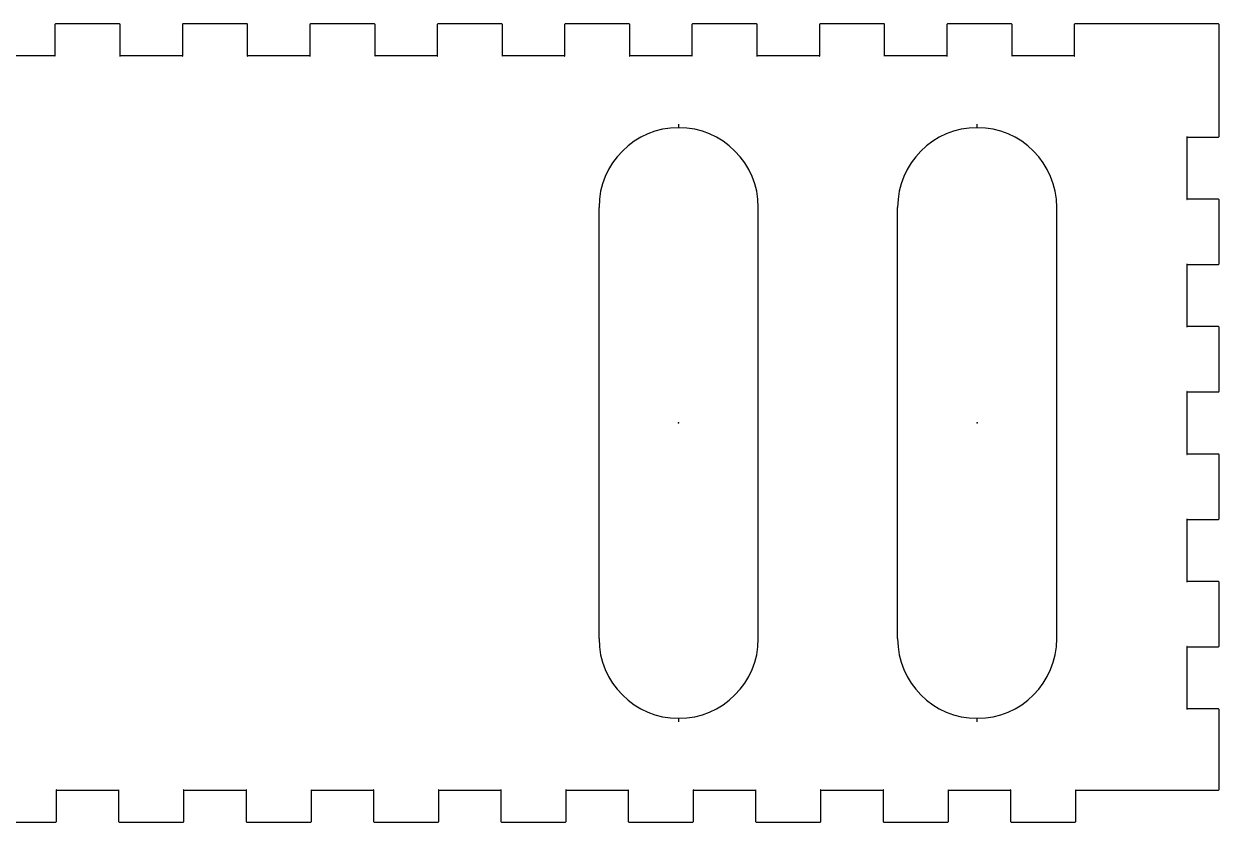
# Model space of a CAD drawing. Header units: millimetres. Extents: x 10 to 620, y 8 to 435.
# Drawn here: x 160.1 to 310.2, y 124.4 to 224.6 of the extents above; entities that cross this region are included whole.
import ezdxf

# ---------------------------------------------------------------- set-up
doc = ezdxf.new("R2010")
doc.units = ezdxf.units.MM
doc.header["$PDSIZE"] = -1
doc.linetypes.add('CENTERX2', pattern=[20.32, 12.7, -2.54, 2.54, -2.54])

msp = doc.modelspace()

# ---------------------------------------------------------------- linework, layer by layer
at = {"color": 7, "linetype": 'Continuous'}
for p, q in [((164.03, 224.57), (164, 224.52)), ((164.03, 224.57), (164, 224.52)), ((164, 224.52), (164, 224.5)), ((164, 224.52), (164, 224.5)), ((164, 224.5), (164, 220.6)), ((164, 224.5), (164, 220.6)), ((164.08, 224.6), (164.03, 224.57)), ((164.08, 224.6), (164.03, 224.57)), ((164.1, 224.6), (164.08, 224.6)), ((164.1, 224.6), (164.08, 224.6)), ((172.1, 224.6), (164.1, 224.6)), ((172.1, 224.6), (164.1, 224.6)), ((172.12, 224.6), (172.1, 224.6)), ((172.12, 224.6), (172.1, 224.6)), ((172.17, 224.57), (172.12, 224.6)), ((172.17, 224.57), (172.12, 224.6)), ((172.2, 224.52), (172.17, 224.57)), ((172.2, 224.52), (172.17, 224.57)), ((172.2, 224.5), (172.2, 224.52)), ((172.2, 224.5), (172.2, 224.52)), ((172.2, 220.6), (172.2, 224.5)), ((172.2, 220.6), (172.2, 224.5)), ((180.03, 224.57), (180, 224.52)), ((180.03, 224.57), (180, 224.52)), ((180, 224.52), (180, 224.5)), ((180, 224.52), (180, 224.5)), ((180, 224.5), (180, 220.6)), ((180, 224.5), (180, 220.6)), ((180.08, 224.6), (180.03, 224.57)), ((180.08, 224.6), (180.03, 224.57)), ((180.1, 224.6), (180.08, 224.6)), ((180.1, 224.6), (180.08, 224.6)), ((188.1, 224.6), (180.1, 224.6)), ((188.1, 224.6), (180.1, 224.6)), ((188.12, 224.6), (188.1, 224.6)), ((188.12, 224.6), (188.1, 224.6)), ((188.17, 224.57), (188.12, 224.6)), ((188.17, 224.57), (188.12, 224.6)), ((188.2, 224.52), (188.17, 224.57)), ((188.2, 224.52), (188.17, 224.57)), ((188.2, 224.5), (188.2, 224.52)), ((188.2, 224.5), (188.2, 224.52)), ((188.2, 220.6), (188.2, 224.5)), ((188.2, 220.6), (188.2, 224.5)), ((196.03, 224.57), (196, 224.52)), ((196.03, 224.57), (196, 224.52)), ((196, 224.52), (196, 224.5)), ((196, 224.52), (196, 224.5)), ((196, 224.5), (196, 220.6)), ((196, 224.5), (196, 220.6)), ((196.08, 224.6), (196.03, 224.57)), ((196.08, 224.6), (196.03, 224.57)), ((196.1, 224.6), (196.08, 224.6)), ((196.1, 224.6), (196.08, 224.6)), ((204.1, 224.6), (196.1, 224.6)), ((204.1, 224.6), (196.1, 224.6)), ((204.12, 224.6), (204.1, 224.6)), ((204.12, 224.6), (204.1, 224.6)), ((204.17, 224.57), (204.12, 224.6)), ((204.17, 224.57), (204.12, 224.6)), ((204.2, 224.52), (204.17, 224.57)), ((204.2, 224.52), (204.17, 224.57)), ((204.2, 224.5), (204.2, 224.52)), ((204.2, 224.5), (204.2, 224.52)), ((204.2, 220.6), (204.2, 224.5)), ((204.2, 220.6), (204.2, 224.5)), ((212.03, 224.57), (212, 224.52)), ((212.03, 224.57), (212, 224.52)), ((212, 224.52), (212, 224.5)), ((212, 224.52), (212, 224.5)), ((212, 224.5), (212, 220.6)), ((212, 224.5), (212, 220.6)), ((212.08, 224.6), (212.03, 224.57)), ((212.08, 224.6), (212.03, 224.57)), ((212.1, 224.6), (212.08, 224.6)), ((212.1, 224.6), (212.08, 224.6)), ((220.1, 224.6), (212.1, 224.6)), ((220.1, 224.6), (212.1, 224.6)), ((220.12, 224.6), (220.1, 224.6)), ((220.12, 224.6), (220.1, 224.6)), ((220.17, 224.57), (220.12, 224.6)), ((220.17, 224.57), (220.12, 224.6)), ((220.2, 224.52), (220.17, 224.57)), ((220.2, 224.52), (220.17, 224.57)), ((220.2, 224.5), (220.2, 224.52)), ((220.2, 224.5), (220.2, 224.52)), ((220.2, 220.6), (220.2, 224.5)), ((220.2, 220.6), (220.2, 224.5)), ((228.03, 224.57), (228, 224.52)), ((228.03, 224.57), (228, 224.52)), ((228, 224.52), (228, 224.5)), ((228, 224.52), (228, 224.5)), ((228, 224.5), (228, 220.6)), ((228, 224.5), (228, 220.6)), ((228.08, 224.6), (228.03, 224.57)), ((228.08, 224.6), (228.03, 224.57)), ((228.1, 224.6), (228.08, 224.6)), ((228.1, 224.6), (228.08, 224.6)), ((236.1, 224.6), (228.1, 224.6)), ((236.1, 224.6), (228.1, 224.6)), ((236.12, 224.6), (236.1, 224.6)), ((236.12, 224.6), (236.1, 224.6)), ((236.17, 224.57), (236.12, 224.6)), ((236.17, 224.57), (236.12, 224.6)), ((236.2, 224.52), (236.17, 224.57)), ((236.2, 224.52), (236.17, 224.57)), ((236.2, 224.5), (236.2, 224.52)), ((236.2, 224.5), (236.2, 224.52)), ((236.2, 220.6), (236.2, 224.5)), ((236.2, 220.6), (236.2, 224.5)), ((244.03, 224.57), (244, 224.52)), ((244.03, 224.57), (244, 224.52)), ((244, 224.52), (244, 224.5)), ((244, 224.52), (244, 224.5)), ((244, 224.5), (244, 220.6)), ((244, 224.5), (244, 220.6)), ((244.08, 224.6), (244.03, 224.57)), ((244.08, 224.6), (244.03, 224.57)), ((244.1, 224.6), (244.08, 224.6)), ((244.1, 224.6), (244.08, 224.6)), ((252.1, 224.6), (244.1, 224.6)), ((252.1, 224.6), (244.1, 224.6)), ((252.12, 224.6), (252.1, 224.6)), ((252.12, 224.6), (252.1, 224.6)), ((252.17, 224.57), (252.12, 224.6)), ((252.17, 224.57), (252.12, 224.6)), ((252.2, 224.52), (252.17, 224.57)), ((252.2, 224.52), (252.17, 224.57)), ((252.2, 224.5), (252.2, 224.52)), ((252.2, 224.5), (252.2, 224.52)), ((252.2, 220.6), (252.2, 224.5)), ((252.2, 220.6), (252.2, 224.5)), ((260.03, 224.57), (260, 224.52)), ((260.03, 224.57), (260, 224.52)), ((260, 224.52), (260, 224.5)), ((260, 224.52), (260, 224.5)), ((260, 224.5), (260, 220.6)), ((260, 224.5), (260, 220.6)), ((260.08, 224.6), (260.03, 224.57)), ((260.08, 224.6), (260.03, 224.57)), ((260.1, 224.6), (260.08, 224.6)), ((260.1, 224.6), (260.08, 224.6)), ((268.1, 224.6), (260.1, 224.6)), ((268.1, 224.6), (260.1, 224.6)), ((268.12, 224.6), (268.1, 224.6)), ((268.12, 224.6), (268.1, 224.6)), ((268.17, 224.57), (268.12, 224.6)), ((268.17, 224.57), (268.12, 224.6)), ((268.2, 224.52), (268.17, 224.57)), ((268.2, 224.52), (268.17, 224.57)), ((268.2, 224.5), (268.2, 224.52)), ((268.2, 224.5), (268.2, 224.52)), ((268.2, 220.6), (268.2, 224.5)), ((268.2, 220.6), (268.2, 224.5)), ((276.03, 224.57), (276, 224.52)), ((276.03, 224.57), (276, 224.52)), ((276, 224.52), (276, 224.5)), ((276, 224.52), (276, 224.5)), ((276, 224.5), (276, 220.6)), ((276, 224.5), (276, 220.6)), ((276.08, 224.6), (276.03, 224.57)), ((276.08, 224.6), (276.03, 224.57)), ((276.1, 224.6), (276.08, 224.6)), ((276.1, 224.6), (276.08, 224.6)), ((284.1, 224.6), (276.1, 224.6)), ((284.1, 224.6), (276.1, 224.6)), ((284.12, 224.6), (284.1, 224.6)), ((284.12, 224.6), (284.1, 224.6)), ((284.17, 224.57), (284.12, 224.6)), ((284.17, 224.57), (284.12, 224.6)), ((284.2, 224.52), (284.17, 224.57)), ((284.2, 224.52), (284.17, 224.57)), ((284.2, 224.5), (284.2, 224.52)), ((284.2, 224.5), (284.2, 224.52)), ((284.2, 220.6), (284.2, 224.5)), ((284.2, 220.6), (284.2, 224.5)), ((292.03, 224.57), (292, 224.52)), ((292.03, 224.57), (292, 224.52)), ((292, 224.52), (292, 224.5)), ((292, 224.52), (292, 224.5)), ((292, 224.5), (292, 220.6)), ((292, 224.5), (292, 220.6)), ((292.08, 224.6), (292.03, 224.57)), ((292.08, 224.6), (292.03, 224.57)), ((292.1, 224.6), (292.08, 224.6)), ((292.1, 224.6), (292.08, 224.6)), ((306.1, 224.6), (292.1, 224.6)), ((306.1, 224.6), (292.1, 224.6)), ((310.1, 224.6), (306.1, 224.6)), ((310.1, 224.6), (306.1, 224.6)), ((310.12, 224.6), (310.1, 224.6)), ((310.12, 224.6), (310.1, 224.6)), ((310.17, 224.57), (310.12, 224.6)), ((310.17, 224.57), (310.12, 224.6)), ((310.2, 224.52), (310.17, 224.57)), ((310.2, 224.52), (310.17, 224.57)), ((310.2, 224.5), (310.2, 224.52)), ((310.2, 224.5), (310.2, 224.52)), ((310.2, 220.5), (310.2, 224.5)), ((310.2, 220.5), (310.2, 224.5)), ((164, 220.6), (156.2, 220.6)), ((164, 220.6), (156.2, 220.6)), ((164, 220.6), (164, 220.59)), ((164.01, 220.6), (164, 220.6)), ((164, 220.6), (164, 220.59)), ((164.01, 220.6), (164, 220.6)), ((164, 220.59), (164.01, 220.56)), ((164, 220.59), (164.01, 220.56)), ((164.04, 220.59), (164.01, 220.6)), ((164.04, 220.59), (164.01, 220.6)), ((164.01, 220.56), (164.04, 220.56)), ((164.01, 220.56), (164.04, 220.56)), ((164.04, 220.56), (164.04, 220.59)), ((164.04, 220.56), (164.04, 220.59)), ((172.19, 220.6), (172.16, 220.59)), ((172.19, 220.6), (172.16, 220.59)), ((172.16, 220.59), (172.16, 220.56)), ((172.16, 220.59), (172.16, 220.56)), ((172.16, 220.56), (172.18, 220.56)), ((172.16, 220.56), (172.18, 220.56)), ((172.18, 220.56), (172.2, 220.59)), ((172.18, 220.56), (172.2, 220.59)), ((172.2, 220.6), (172.19, 220.6)), ((172.2, 220.6), (172.19, 220.6)), ((180, 220.6), (172.2, 220.6)), ((172.2, 220.59), (172.2, 220.6)), ((180, 220.6), (172.2, 220.6)), ((172.2, 220.59), (172.2, 220.6)), ((180, 220.6), (180, 220.59)), ((180.01, 220.6), (180, 220.6)), ((180, 220.6), (180, 220.59)), ((180.01, 220.6), (180, 220.6)), ((180, 220.59), (180.01, 220.56)), ((180, 220.59), (180.01, 220.56)), ((180.04, 220.59), (180.01, 220.6)), ((180.04, 220.59), (180.01, 220.6)), ((180.01, 220.56), (180.04, 220.56)), ((180.01, 220.56), (180.04, 220.56)), ((180.04, 220.56), (180.04, 220.59)), ((180.04, 220.56), (180.04, 220.59)), ((188.19, 220.6), (188.16, 220.59)), ((188.19, 220.6), (188.16, 220.59)), ((188.16, 220.59), (188.16, 220.56)), ((188.16, 220.59), (188.16, 220.56)), ((188.16, 220.56), (188.19, 220.56)), ((188.16, 220.56), (188.19, 220.56)), ((188.2, 220.6), (188.19, 220.6)), ((188.2, 220.6), (188.19, 220.6)), ((188.19, 220.56), (188.2, 220.59)), ((188.19, 220.56), (188.2, 220.59)), ((196, 220.6), (188.2, 220.6)), ((188.2, 220.59), (188.2, 220.6)), ((196, 220.6), (188.2, 220.6)), ((188.2, 220.59), (188.2, 220.6)), ((196, 220.6), (196, 220.59)), ((196.01, 220.6), (196, 220.6)), ((196, 220.6), (196, 220.59)), ((196.01, 220.6), (196, 220.6)), ((196, 220.59), (196.01, 220.56)), ((196, 220.59), (196.01, 220.56)), ((196.04, 220.59), (196.01, 220.6)), ((196.04, 220.59), (196.01, 220.6)), ((196.01, 220.56), (196.04, 220.56)), ((196.01, 220.56), (196.04, 220.56)), ((196.04, 220.56), (196.04, 220.59)), ((196.04, 220.56), (196.04, 220.59)), ((204.19, 220.6), (204.16, 220.59)), ((204.19, 220.6), (204.16, 220.59)), ((204.16, 220.59), (204.16, 220.56)), ((204.16, 220.59), (204.16, 220.56)), ((204.16, 220.56), (204.19, 220.56)), ((204.16, 220.56), (204.19, 220.56)), ((204.2, 220.6), (204.19, 220.6)), ((204.2, 220.6), (204.19, 220.6)), ((204.19, 220.56), (204.2, 220.59)), ((204.19, 220.56), (204.2, 220.59)), ((212, 220.6), (204.2, 220.6)), ((204.2, 220.59), (204.2, 220.6)), ((212, 220.6), (204.2, 220.6)), ((204.2, 220.59), (204.2, 220.6)), ((212, 220.6), (212, 220.59)), ((212.01, 220.6), (212, 220.6)), ((212, 220.6), (212, 220.59)), ((212.01, 220.6), (212, 220.6)), ((212, 220.59), (212.01, 220.56)), ((212, 220.59), (212.01, 220.56)), ((212.04, 220.59), (212.01, 220.6)), ((212.04, 220.59), (212.01, 220.6)), ((212.01, 220.56), (212.04, 220.56)), ((212.01, 220.56), (212.04, 220.56)), ((212.04, 220.56), (212.04, 220.59)), ((212.04, 220.56), (212.04, 220.59)), ((220.19, 220.6), (220.16, 220.59)), ((220.19, 220.6), (220.16, 220.59)), ((220.16, 220.59), (220.16, 220.56)), ((220.16, 220.59), (220.16, 220.56)), ((220.16, 220.56), (220.18, 220.56)), ((220.16, 220.56), (220.18, 220.56)), ((220.18, 220.56), (220.2, 220.59)), ((220.18, 220.56), (220.2, 220.59)), ((220.2, 220.6), (220.19, 220.6)), ((220.2, 220.6), (220.19, 220.6)), ((228, 220.6), (220.2, 220.6)), ((220.2, 220.59), (220.2, 220.6)), ((228, 220.6), (220.2, 220.6)), ((220.2, 220.59), (220.2, 220.6)), ((228, 220.6), (228, 220.59)), ((228.01, 220.6), (228, 220.6)), ((228, 220.6), (228, 220.59)), ((228.01, 220.6), (228, 220.6)), ((228, 220.59), (228.01, 220.56)), ((228, 220.59), (228.01, 220.56)), ((228.04, 220.59), (228.01, 220.6)), ((228.04, 220.59), (228.01, 220.6)), ((228.01, 220.56), (228.04, 220.56)), ((228.01, 220.56), (228.04, 220.56)), ((228.04, 220.56), (228.04, 220.59)), ((228.04, 220.56), (228.04, 220.59)), ((236.19, 220.6), (236.16, 220.59)), ((236.19, 220.6), (236.16, 220.59)), ((236.16, 220.59), (236.16, 220.56)), ((236.16, 220.59), (236.16, 220.56)), ((236.16, 220.56), (236.19, 220.56)), ((236.16, 220.56), (236.19, 220.56)), ((236.2, 220.6), (236.19, 220.6)), ((236.2, 220.6), (236.19, 220.6)), ((236.19, 220.56), (236.2, 220.59)), ((236.19, 220.56), (236.2, 220.59)), ((244, 220.6), (236.2, 220.6)), ((236.2, 220.59), (236.2, 220.6)), ((244, 220.6), (236.2, 220.6)), ((236.2, 220.59), (236.2, 220.6)), ((244, 220.6), (244, 220.59)), ((244.01, 220.6), (244, 220.6)), ((244, 220.6), (244, 220.59)), ((244.01, 220.6), (244, 220.6)), ((244, 220.59), (244.01, 220.56)), ((244, 220.59), (244.01, 220.56)), ((244.04, 220.59), (244.01, 220.6)), ((244.04, 220.59), (244.01, 220.6)), ((244.01, 220.56), (244.04, 220.56)), ((244.01, 220.56), (244.04, 220.56)), ((244.04, 220.56), (244.04, 220.59)), ((244.04, 220.56), (244.04, 220.59)), ((252.19, 220.6), (252.16, 220.59)), ((252.19, 220.6), (252.16, 220.59)), ((252.16, 220.59), (252.16, 220.56)), ((252.16, 220.59), (252.16, 220.56)), ((252.16, 220.56), (252.19, 220.56)), ((252.16, 220.56), (252.19, 220.56)), ((252.2, 220.6), (252.19, 220.6)), ((252.2, 220.6), (252.19, 220.6)), ((252.19, 220.56), (252.2, 220.59)), ((252.19, 220.56), (252.2, 220.59)), ((260, 220.6), (252.2, 220.6)), ((252.2, 220.59), (252.2, 220.6)), ((260, 220.6), (252.2, 220.6)), ((252.2, 220.59), (252.2, 220.6)), ((260, 220.6), (260, 220.59)), ((260.01, 220.6), (260, 220.6)), ((260, 220.6), (260, 220.59)), ((260.01, 220.6), (260, 220.6)), ((260, 220.59), (260.01, 220.56)), ((260, 220.59), (260.01, 220.56)), ((260.04, 220.59), (260.01, 220.6)), ((260.04, 220.59), (260.01, 220.6)), ((260.01, 220.56), (260.04, 220.56)), ((260.01, 220.56), (260.04, 220.56)), ((260.04, 220.56), (260.04, 220.59)), ((260.04, 220.56), (260.04, 220.59)), ((268.19, 220.6), (268.16, 220.59)), ((268.19, 220.6), (268.16, 220.59)), ((268.16, 220.59), (268.16, 220.56)), ((268.16, 220.59), (268.16, 220.56)), ((268.16, 220.56), (268.19, 220.56)), ((268.16, 220.56), (268.19, 220.56)), ((268.2, 220.6), (268.19, 220.6)), ((268.2, 220.6), (268.19, 220.6)), ((268.19, 220.56), (268.2, 220.59)), ((268.19, 220.56), (268.2, 220.59)), ((276, 220.6), (268.2, 220.6)), ((268.2, 220.59), (268.2, 220.6)), ((276, 220.6), (268.2, 220.6)), ((268.2, 220.59), (268.2, 220.6)), ((276, 220.6), (276, 220.59)), ((276.01, 220.6), (276, 220.6)), ((276, 220.6), (276, 220.59)), ((276.01, 220.6), (276, 220.6)), ((276, 220.59), (276.01, 220.56)), ((276, 220.59), (276.01, 220.56)), ((276.04, 220.59), (276.01, 220.6)), ((276.04, 220.59), (276.01, 220.6)), ((276.01, 220.56), (276.04, 220.56)), ((276.01, 220.56), (276.04, 220.56)), ((276.04, 220.56), (276.04, 220.59)), ((276.04, 220.56), (276.04, 220.59)), ((284.19, 220.6), (284.16, 220.59)), ((284.19, 220.6), (284.16, 220.59)), ((284.16, 220.59), (284.16, 220.56)), ((284.16, 220.59), (284.16, 220.56)), ((284.16, 220.56), (284.19, 220.56)), ((284.16, 220.56), (284.19, 220.56)), ((284.2, 220.6), (284.19, 220.6)), ((284.2, 220.6), (284.19, 220.6)), ((284.19, 220.56), (284.2, 220.59)), ((284.19, 220.56), (284.2, 220.59)), ((292, 220.6), (284.2, 220.6)), ((284.2, 220.59), (284.2, 220.6)), ((292, 220.6), (284.2, 220.6)), ((284.2, 220.59), (284.2, 220.6)), ((292, 220.6), (292, 220.59)), ((292.01, 220.6), (292, 220.6)), ((292, 220.6), (292, 220.59)), ((292.01, 220.6), (292, 220.6)), ((292, 220.59), (292.01, 220.56)), ((292, 220.59), (292.01, 220.56)), ((292.04, 220.59), (292.01, 220.6)), ((292.04, 220.59), (292.01, 220.6)), ((292.01, 220.56), (292.04, 220.56)), ((292.01, 220.56), (292.04, 220.56)), ((292.04, 220.56), (292.04, 220.59)), ((292.04, 220.56), (292.04, 220.59)), ((310.2, 210.5), (310.2, 220.5)), ((310.2, 210.5), (310.2, 220.5)), ((279.83, 211.57), (279.83, 212)), ((306.19, 210.44), (306.16, 210.44)), ((306.16, 210.44), (306.16, 210.41)), ((306.19, 210.44), (306.16, 210.44)), ((306.16, 210.44), (306.16, 210.41)), ((306.16, 210.41), (306.19, 210.4)), ((306.16, 210.41), (306.19, 210.4)), ((306.2, 210.41), (306.19, 210.44)), ((306.2, 210.41), (306.19, 210.44)), ((306.19, 210.4), (306.2, 210.4)), ((306.19, 210.4), (306.2, 210.4)), ((306.2, 210.4), (306.2, 210.41)), ((306.2, 210.4), (306.2, 210.41)), ((306.2, 202.6), (306.2, 210.4)), ((306.2, 210.4), (310.1, 210.4)), ((306.2, 202.6), (306.2, 210.4)), ((306.2, 210.4), (310.1, 210.4)), ((310.1, 210.4), (310.12, 210.4)), ((310.1, 210.4), (310.12, 210.4)), ((310.12, 210.4), (310.17, 210.43)), ((310.12, 210.4), (310.17, 210.43)), ((310.17, 210.43), (310.2, 210.48)), ((310.17, 210.43), (310.2, 210.48)), ((310.2, 210.48), (310.2, 210.5)), ((310.2, 210.48), (310.2, 210.5)), ((232.33, 147.43), (232.33, 201.57)), ((252.33, 147.43), (252.33, 201.57)), ((269.83, 147.43), (269.83, 201.57)), ((289.83, 147.43), (289.83, 201.57)), ((306.19, 202.6), (306.16, 202.59)), ((306.19, 202.6), (306.16, 202.59)), ((306.16, 202.59), (306.16, 202.56)), ((306.16, 202.59), (306.16, 202.56)), ((306.16, 202.56), (306.19, 202.56)), ((306.16, 202.56), (306.19, 202.56)), ((306.2, 202.6), (306.19, 202.6)), ((306.2, 202.6), (306.19, 202.6)), ((306.19, 202.56), (306.2, 202.59)), ((306.19, 202.56), (306.2, 202.59)), ((310.1, 202.6), (306.2, 202.6)), ((306.2, 202.59), (306.2, 202.6)), ((310.1, 202.6), (306.2, 202.6)), ((306.2, 202.59), (306.2, 202.6)), ((310.12, 202.6), (310.1, 202.6)), ((310.12, 202.6), (310.1, 202.6)), ((310.17, 202.57), (310.12, 202.6)), ((310.17, 202.57), (310.12, 202.6)), ((310.2, 202.52), (310.17, 202.57)), ((310.2, 202.52), (310.17, 202.57)), ((310.2, 202.5), (310.2, 202.52)), ((310.2, 202.5), (310.2, 202.52)), ((310.2, 194.5), (310.2, 202.5)), ((310.2, 194.5), (310.2, 202.5)), ((306.19, 194.44), (306.16, 194.44)), ((306.16, 194.44), (306.16, 194.41)), ((306.19, 194.44), (306.16, 194.44)), ((306.16, 194.44), (306.16, 194.41)), ((306.16, 194.41), (306.19, 194.4)), ((306.16, 194.41), (306.19, 194.4)), ((306.2, 194.41), (306.19, 194.44)), ((306.2, 194.41), (306.19, 194.44)), ((306.19, 194.4), (306.2, 194.4)), ((306.19, 194.4), (306.2, 194.4)), ((306.2, 194.4), (306.2, 194.41)), ((306.2, 194.4), (306.2, 194.41)), ((306.2, 186.6), (306.2, 194.4)), ((306.2, 194.4), (310.1, 194.4)), ((306.2, 186.6), (306.2, 194.4)), ((306.2, 194.4), (310.1, 194.4)), ((310.1, 194.4), (310.12, 194.4)), ((310.1, 194.4), (310.12, 194.4)), ((310.12, 194.4), (310.17, 194.43)), ((310.12, 194.4), (310.17, 194.43)), ((310.17, 194.43), (310.2, 194.48)), ((310.17, 194.43), (310.2, 194.48)), ((310.2, 194.48), (310.2, 194.5)), ((310.2, 194.48), (310.2, 194.5)), ((306.19, 186.6), (306.16, 186.59)), ((306.19, 186.6), (306.16, 186.59)), ((306.16, 186.59), (306.16, 186.56)), ((306.16, 186.59), (306.16, 186.56)), ((306.16, 186.56), (306.19, 186.56)), ((306.16, 186.56), (306.19, 186.56)), ((306.2, 186.6), (306.19, 186.6)), ((306.2, 186.6), (306.19, 186.6)), ((306.19, 186.56), (306.2, 186.59)), ((306.19, 186.56), (306.2, 186.59)), ((310.1, 186.6), (306.2, 186.6)), ((306.2, 186.59), (306.2, 186.6)), ((310.1, 186.6), (306.2, 186.6)), ((306.2, 186.59), (306.2, 186.6)), ((310.12, 186.6), (310.1, 186.6)), ((310.12, 186.6), (310.1, 186.6)), ((310.17, 186.57), (310.12, 186.6)), ((310.17, 186.57), (310.12, 186.6)), ((310.2, 186.52), (310.17, 186.57)), ((310.2, 186.52), (310.17, 186.57)), ((310.2, 186.5), (310.2, 186.52)), ((310.2, 186.5), (310.2, 186.52)), ((310.2, 178.5), (310.2, 186.5)), ((310.2, 178.5), (310.2, 186.5)), ((306.19, 178.44), (306.16, 178.44)), ((306.16, 178.44), (306.16, 178.41)), ((306.19, 178.44), (306.16, 178.44)), ((306.16, 178.44), (306.16, 178.41)), ((306.16, 178.41), (306.19, 178.4)), ((306.16, 178.41), (306.19, 178.4)), ((306.2, 178.41), (306.19, 178.44)), ((306.2, 178.41), (306.19, 178.44)), ((306.19, 178.4), (306.2, 178.4)), ((306.19, 178.4), (306.2, 178.4)), ((306.2, 178.4), (306.2, 178.41)), ((306.2, 178.4), (306.2, 178.41)), ((306.2, 170.6), (306.2, 178.4)), ((306.2, 178.4), (310.1, 178.4)), ((306.2, 170.6), (306.2, 178.4)), ((306.2, 178.4), (310.1, 178.4)), ((310.1, 178.4), (310.12, 178.4)), ((310.1, 178.4), (310.12, 178.4)), ((310.12, 178.4), (310.17, 178.43)), ((310.12, 178.4), (310.17, 178.43)), ((310.17, 178.43), (310.2, 178.48)), ((310.17, 178.43), (310.2, 178.48)), ((310.2, 178.48), (310.2, 178.5)), ((310.2, 178.48), (310.2, 178.5)), ((306.19, 170.6), (306.16, 170.59)), ((306.19, 170.6), (306.16, 170.59)), ((306.16, 170.59), (306.16, 170.56)), ((306.16, 170.59), (306.16, 170.56)), ((306.16, 170.56), (306.19, 170.56)), ((306.16, 170.56), (306.19, 170.56)), ((306.2, 170.6), (306.19, 170.6)), ((306.2, 170.6), (306.19, 170.6)), ((306.19, 170.56), (306.2, 170.59)), ((306.19, 170.56), (306.2, 170.59)), ((310.1, 170.6), (306.2, 170.6)), ((306.2, 170.59), (306.2, 170.6)), ((310.1, 170.6), (306.2, 170.6)), ((306.2, 170.59), (306.2, 170.6)), ((310.12, 170.6), (310.1, 170.6)), ((310.12, 170.6), (310.1, 170.6)), ((310.17, 170.57), (310.12, 170.6)), ((310.17, 170.57), (310.12, 170.6)), ((310.2, 170.52), (310.17, 170.57)), ((310.2, 170.52), (310.17, 170.57)), ((310.2, 170.5), (310.2, 170.52)), ((310.2, 170.5), (310.2, 170.52)), ((310.2, 162.5), (310.2, 170.5)), ((310.2, 162.5), (310.2, 170.5)), ((306.19, 162.44), (306.16, 162.44)), ((306.16, 162.44), (306.16, 162.42)), ((306.19, 162.44), (306.16, 162.44)), ((306.16, 162.44), (306.16, 162.42)), ((306.16, 162.42), (306.19, 162.4)), ((306.16, 162.42), (306.19, 162.4)), ((306.2, 162.41), (306.19, 162.44)), ((306.2, 162.41), (306.19, 162.44)), ((306.19, 162.4), (306.2, 162.4)), ((306.19, 162.4), (306.2, 162.4)), ((306.2, 162.4), (306.2, 162.41)), ((306.2, 162.4), (306.2, 162.41)), ((306.2, 154.6), (306.2, 162.4)), ((306.2, 162.4), (310.1, 162.4)), ((306.2, 154.6), (306.2, 162.4)), ((306.2, 162.4), (310.1, 162.4)), ((310.1, 162.4), (310.12, 162.4)), ((310.1, 162.4), (310.12, 162.4)), ((310.12, 162.4), (310.17, 162.43)), ((310.12, 162.4), (310.17, 162.43)), ((310.17, 162.43), (310.2, 162.48)), ((310.17, 162.43), (310.2, 162.48)), ((310.2, 162.48), (310.2, 162.5)), ((310.2, 162.48), (310.2, 162.5)), ((306.19, 154.6), (306.16, 154.59)), ((306.19, 154.6), (306.16, 154.59)), ((306.16, 154.59), (306.16, 154.56)), ((306.16, 154.59), (306.16, 154.56)), ((306.16, 154.56), (306.19, 154.56)), ((306.16, 154.56), (306.19, 154.56)), ((306.2, 154.6), (306.19, 154.6)), ((306.2, 154.6), (306.19, 154.6)), ((306.19, 154.56), (306.2, 154.59)), ((306.19, 154.56), (306.2, 154.59)), ((310.1, 154.6), (306.2, 154.6)), ((306.2, 154.59), (306.2, 154.6)), ((310.1, 154.6), (306.2, 154.6)), ((306.2, 154.59), (306.2, 154.6)), ((310.12, 154.6), (310.1, 154.6)), ((310.12, 154.6), (310.1, 154.6)), ((310.17, 154.57), (310.12, 154.6)), ((310.17, 154.57), (310.12, 154.6)), ((310.2, 154.52), (310.17, 154.57)), ((310.2, 154.52), (310.17, 154.57)), ((310.2, 154.5), (310.2, 154.52)), ((310.2, 154.5), (310.2, 154.52)), ((310.2, 146.5), (310.2, 154.5)), ((310.2, 146.5), (310.2, 154.5)), ((306.19, 146.44), (306.16, 146.44)), ((306.16, 146.44), (306.16, 146.41)), ((306.19, 146.44), (306.16, 146.44)), ((306.16, 146.44), (306.16, 146.41)), ((306.16, 146.41), (306.19, 146.4)), ((306.16, 146.41), (306.19, 146.4)), ((306.2, 146.41), (306.19, 146.44)), ((306.2, 146.41), (306.19, 146.44)), ((306.19, 146.4), (306.2, 146.4)), ((306.19, 146.4), (306.2, 146.4)), ((306.2, 146.4), (306.2, 146.41)), ((306.2, 146.4), (306.2, 146.41)), ((306.2, 138.6), (306.2, 146.4)), ((306.2, 146.4), (310.1, 146.4)), ((306.2, 138.6), (306.2, 146.4)), ((306.2, 146.4), (310.1, 146.4)), ((310.1, 146.4), (310.12, 146.4)), ((310.1, 146.4), (310.12, 146.4)), ((310.12, 146.4), (310.17, 146.43)), ((310.12, 146.4), (310.17, 146.43)), ((310.17, 146.43), (310.2, 146.48)), ((310.17, 146.43), (310.2, 146.48)), ((310.2, 146.48), (310.2, 146.5)), ((310.2, 146.48), (310.2, 146.5)), ((306.19, 138.6), (306.16, 138.59)), ((306.19, 138.6), (306.16, 138.59)), ((306.16, 138.59), (306.16, 138.56)), ((306.16, 138.59), (306.16, 138.56)), ((306.16, 138.56), (306.19, 138.56)), ((306.16, 138.56), (306.19, 138.56)), ((306.2, 138.6), (306.19, 138.6)), ((306.2, 138.6), (306.19, 138.6)), ((306.19, 138.56), (306.2, 138.59)), ((306.19, 138.56), (306.2, 138.59)), ((310.1, 138.6), (306.2, 138.6)), ((306.2, 138.59), (306.2, 138.6)), ((310.1, 138.6), (306.2, 138.6)), ((306.2, 138.59), (306.2, 138.6)), ((310.12, 138.6), (310.1, 138.6)), ((310.12, 138.6), (310.1, 138.6)), ((310.17, 138.57), (310.12, 138.6)), ((310.17, 138.57), (310.12, 138.6)), ((310.2, 138.52), (310.17, 138.57)), ((310.2, 138.52), (310.17, 138.57)), ((310.2, 138.5), (310.2, 138.52)), ((310.2, 138.5), (310.2, 138.52)), ((310.2, 128.5), (310.2, 138.5)), ((310.2, 128.5), (310.2, 138.5)), ((279.83, 137), (279.83, 137.43)), ((164.19, 128.44), (164.16, 128.44)), ((164.16, 128.44), (164.16, 128.41)), ((164.19, 128.44), (164.16, 128.44)), ((164.16, 128.44), (164.16, 128.41)), ((164.16, 128.41), (164.19, 128.4)), ((164.16, 128.41), (164.19, 128.4)), ((164.2, 128.41), (164.19, 128.44)), ((164.2, 128.41), (164.19, 128.44)), ((164.19, 128.4), (164.2, 128.4)), ((164.19, 128.4), (164.2, 128.4)), ((164.2, 128.4), (164.2, 128.41)), ((164.2, 128.4), (164.2, 128.41)), ((164.2, 124.5), (164.2, 128.4)), ((164.2, 128.4), (172, 128.4)), ((164.2, 124.5), (164.2, 128.4)), ((164.2, 128.4), (172, 128.4)), ((172.01, 128.44), (172, 128.41)), ((172.01, 128.44), (172, 128.41)), ((172, 128.41), (172, 128.4)), ((172, 128.41), (172, 128.4)), ((172, 128.4), (172.01, 128.4)), ((172, 128.4), (172, 124.5)), ((172, 128.4), (172, 124.5)), ((172, 128.4), (172.01, 128.4)), ((172.04, 128.44), (172.01, 128.44)), ((172.04, 128.44), (172.01, 128.44)), ((172.01, 128.4), (172.04, 128.41)), ((172.01, 128.4), (172.04, 128.41)), ((172.04, 128.41), (172.04, 128.44)), ((172.04, 128.41), (172.04, 128.44)), ((180.19, 128.44), (180.16, 128.44)), ((180.16, 128.44), (180.16, 128.41)), ((180.19, 128.44), (180.16, 128.44)), ((180.16, 128.44), (180.16, 128.41)), ((180.16, 128.41), (180.19, 128.4)), ((180.16, 128.41), (180.19, 128.4)), ((180.2, 128.41), (180.19, 128.44)), ((180.2, 128.41), (180.19, 128.44)), ((180.19, 128.4), (180.2, 128.4)), ((180.19, 128.4), (180.2, 128.4)), ((180.2, 128.4), (180.2, 128.41)), ((180.2, 128.4), (180.2, 128.41)), ((180.2, 124.5), (180.2, 128.4)), ((180.2, 128.4), (188, 128.4)), ((180.2, 124.5), (180.2, 128.4)), ((180.2, 128.4), (188, 128.4)), ((188.01, 128.44), (188, 128.41)), ((188.01, 128.44), (188, 128.41)), ((188, 128.41), (188, 128.4)), ((188, 128.41), (188, 128.4)), ((188, 128.4), (188.01, 128.4)), ((188, 128.4), (188, 124.5)), ((188, 128.4), (188, 124.5)), ((188, 128.4), (188.01, 128.4)), ((188.04, 128.44), (188.01, 128.44)), ((188.04, 128.44), (188.01, 128.44)), ((188.01, 128.4), (188.04, 128.41)), ((188.01, 128.4), (188.04, 128.41)), ((188.04, 128.41), (188.04, 128.44)), ((188.04, 128.41), (188.04, 128.44)), ((196.18, 128.44), (196.16, 128.44)), ((196.16, 128.44), (196.16, 128.41)), ((196.18, 128.44), (196.16, 128.44)), ((196.16, 128.44), (196.16, 128.41)), ((196.16, 128.41), (196.19, 128.4)), ((196.16, 128.41), (196.19, 128.4)), ((196.2, 128.41), (196.18, 128.44)), ((196.2, 128.41), (196.18, 128.44)), ((196.19, 128.4), (196.2, 128.4)), ((196.19, 128.4), (196.2, 128.4)), ((196.2, 128.4), (196.2, 128.41)), ((196.2, 128.4), (196.2, 128.41)), ((196.2, 124.5), (196.2, 128.4)), ((196.2, 128.4), (204, 128.4)), ((196.2, 124.5), (196.2, 128.4)), ((196.2, 128.4), (204, 128.4)), ((204.01, 128.44), (204, 128.41)), ((204.01, 128.44), (204, 128.41)), ((204, 128.41), (204, 128.4)), ((204, 128.41), (204, 128.4)), ((204, 128.4), (204.01, 128.4)), ((204, 128.4), (204, 124.5)), ((204, 128.4), (204, 124.5)), ((204, 128.4), (204.01, 128.4)), ((204.04, 128.44), (204.01, 128.44)), ((204.04, 128.44), (204.01, 128.44)), ((204.01, 128.4), (204.04, 128.41)), ((204.01, 128.4), (204.04, 128.41)), ((204.04, 128.41), (204.04, 128.44)), ((204.04, 128.41), (204.04, 128.44)), ((212.19, 128.44), (212.16, 128.44)), ((212.16, 128.44), (212.16, 128.41)), ((212.19, 128.44), (212.16, 128.44)), ((212.16, 128.44), (212.16, 128.41)), ((212.16, 128.41), (212.19, 128.4)), ((212.16, 128.41), (212.19, 128.4)), ((212.2, 128.41), (212.19, 128.44)), ((212.2, 128.41), (212.19, 128.44)), ((212.19, 128.4), (212.2, 128.4)), ((212.19, 128.4), (212.2, 128.4)), ((212.2, 128.4), (212.2, 128.41)), ((212.2, 128.4), (212.2, 128.41)), ((212.2, 124.5), (212.2, 128.4)), ((212.2, 128.4), (220, 128.4)), ((212.2, 124.5), (212.2, 128.4)), ((212.2, 128.4), (220, 128.4)), ((220.01, 128.44), (220, 128.41)), ((220.01, 128.44), (220, 128.41)), ((220, 128.41), (220, 128.4)), ((220, 128.41), (220, 128.4)), ((220, 128.4), (220.01, 128.4)), ((220, 128.4), (220, 124.5)), ((220, 128.4), (220, 124.5)), ((220, 128.4), (220.01, 128.4)), ((220.04, 128.44), (220.01, 128.44)), ((220.04, 128.44), (220.01, 128.44)), ((220.01, 128.4), (220.04, 128.41)), ((220.01, 128.4), (220.04, 128.41)), ((220.04, 128.41), (220.04, 128.44)), ((220.04, 128.41), (220.04, 128.44)), ((228.19, 128.44), (228.16, 128.44)), ((228.16, 128.44), (228.16, 128.41)), ((228.19, 128.44), (228.16, 128.44)), ((228.16, 128.44), (228.16, 128.41)), ((228.16, 128.41), (228.19, 128.4)), ((228.16, 128.41), (228.19, 128.4)), ((228.2, 128.41), (228.19, 128.44)), ((228.2, 128.41), (228.19, 128.44)), ((228.19, 128.4), (228.2, 128.4)), ((228.19, 128.4), (228.2, 128.4)), ((228.2, 128.4), (228.2, 128.41)), ((228.2, 128.4), (228.2, 128.41)), ((228.2, 124.5), (228.2, 128.4)), ((228.2, 128.4), (236, 128.4)), ((228.2, 124.5), (228.2, 128.4)), ((228.2, 128.4), (236, 128.4)), ((236.01, 128.44), (236, 128.41)), ((236.01, 128.44), (236, 128.41)), ((236, 128.41), (236, 128.4)), ((236, 128.41), (236, 128.4)), ((236, 128.4), (236.01, 128.4)), ((236, 128.4), (236, 124.5)), ((236, 128.4), (236, 124.5)), ((236, 128.4), (236.01, 128.4)), ((236.04, 128.44), (236.01, 128.44)), ((236.04, 128.44), (236.01, 128.44)), ((236.01, 128.4), (236.04, 128.41)), ((236.01, 128.4), (236.04, 128.41)), ((236.04, 128.41), (236.04, 128.44)), ((236.04, 128.41), (236.04, 128.44)), ((244.18, 128.44), (244.16, 128.44)), ((244.16, 128.44), (244.16, 128.41)), ((244.18, 128.44), (244.16, 128.44)), ((244.16, 128.44), (244.16, 128.41)), ((244.16, 128.41), (244.19, 128.4)), ((244.16, 128.41), (244.19, 128.4)), ((244.2, 128.41), (244.18, 128.44)), ((244.2, 128.41), (244.18, 128.44)), ((244.19, 128.4), (244.2, 128.4)), ((244.19, 128.4), (244.2, 128.4)), ((244.2, 128.4), (244.2, 128.41)), ((244.2, 128.4), (244.2, 128.41)), ((244.2, 124.5), (244.2, 128.4)), ((244.2, 128.4), (252, 128.4)), ((244.2, 124.5), (244.2, 128.4)), ((244.2, 128.4), (252, 128.4)), ((252.01, 128.44), (252, 128.41)), ((252.01, 128.44), (252, 128.41)), ((252, 128.41), (252, 128.4)), ((252, 128.41), (252, 128.4)), ((252, 128.4), (252.01, 128.4)), ((252, 128.4), (252, 124.5)), ((252, 128.4), (252, 124.5)), ((252, 128.4), (252.01, 128.4)), ((252.04, 128.44), (252.01, 128.44)), ((252.04, 128.44), (252.01, 128.44)), ((252.01, 128.4), (252.04, 128.41)), ((252.01, 128.4), (252.04, 128.41)), ((252.04, 128.41), (252.04, 128.44)), ((252.04, 128.41), (252.04, 128.44)), ((260.19, 128.44), (260.16, 128.44)), ((260.16, 128.44), (260.16, 128.41)), ((260.19, 128.44), (260.16, 128.44)), ((260.16, 128.44), (260.16, 128.41)), ((260.16, 128.41), (260.19, 128.4)), ((260.16, 128.41), (260.19, 128.4)), ((260.2, 128.41), (260.19, 128.44)), ((260.2, 128.41), (260.19, 128.44)), ((260.19, 128.4), (260.2, 128.4)), ((260.19, 128.4), (260.2, 128.4)), ((260.2, 128.4), (260.2, 128.41)), ((260.2, 128.4), (260.2, 128.41)), ((260.2, 124.5), (260.2, 128.4)), ((260.2, 128.4), (268, 128.4)), ((260.2, 124.5), (260.2, 128.4)), ((260.2, 128.4), (268, 128.4)), ((268.01, 128.44), (268, 128.41)), ((268.01, 128.44), (268, 128.41)), ((268, 128.41), (268, 128.4)), ((268, 128.41), (268, 128.4)), ((268, 128.4), (268.01, 128.4)), ((268, 128.4), (268, 124.5)), ((268, 128.4), (268, 124.5)), ((268, 128.4), (268.01, 128.4)), ((268.04, 128.44), (268.01, 128.44)), ((268.04, 128.44), (268.01, 128.44)), ((268.01, 128.4), (268.04, 128.41)), ((268.01, 128.4), (268.04, 128.41)), ((268.04, 128.41), (268.04, 128.44)), ((268.04, 128.41), (268.04, 128.44)), ((276.19, 128.44), (276.16, 128.44)), ((276.16, 128.44), (276.16, 128.41)), ((276.19, 128.44), (276.16, 128.44)), ((276.16, 128.44), (276.16, 128.41)), ((276.16, 128.41), (276.19, 128.4)), ((276.16, 128.41), (276.19, 128.4)), ((276.2, 128.41), (276.19, 128.44)), ((276.2, 128.41), (276.19, 128.44)), ((276.19, 128.4), (276.2, 128.4)), ((276.19, 128.4), (276.2, 128.4)), ((276.2, 128.4), (276.2, 128.41)), ((276.2, 128.4), (276.2, 128.41)), ((276.2, 124.5), (276.2, 128.4)), ((276.2, 128.4), (284, 128.4)), ((276.2, 124.5), (276.2, 128.4)), ((276.2, 128.4), (284, 128.4)), ((284.01, 128.44), (284, 128.41)), ((284.01, 128.44), (284, 128.41)), ((284, 128.41), (284, 128.4)), ((284, 128.41), (284, 128.4)), ((284, 128.4), (284.01, 128.4)), ((284, 128.4), (284, 124.5)), ((284, 128.4), (284, 124.5)), ((284, 128.4), (284.01, 128.4)), ((284.04, 128.44), (284.01, 128.44)), ((284.04, 128.44), (284.01, 128.44)), ((284.01, 128.4), (284.04, 128.41)), ((284.01, 128.4), (284.04, 128.41)), ((284.04, 128.41), (284.04, 128.44)), ((284.04, 128.41), (284.04, 128.44)), ((292.18, 128.44), (292.16, 128.44)), ((292.16, 128.44), (292.16, 128.41)), ((292.18, 128.44), (292.16, 128.44)), ((292.16, 128.44), (292.16, 128.41)), ((292.16, 128.41), (292.19, 128.4)), ((292.16, 128.41), (292.19, 128.4)), ((292.2, 128.41), (292.18, 128.44)), ((292.2, 128.41), (292.18, 128.44)), ((292.19, 128.4), (292.2, 128.4)), ((292.19, 128.4), (292.2, 128.4)), ((292.2, 128.4), (292.2, 128.41)), ((292.2, 128.4), (292.2, 128.41)), ((292.2, 124.5), (292.2, 128.4)), ((292.2, 128.4), (306.1, 128.4)), ((292.2, 124.5), (292.2, 128.4)), ((292.2, 128.4), (306.1, 128.4)), ((306.1, 128.4), (310.1, 128.4)), ((306.1, 128.4), (310.1, 128.4)), ((310.1, 128.4), (310.12, 128.4)), ((310.1, 128.4), (310.12, 128.4)), ((310.12, 128.4), (310.17, 128.43)), ((310.12, 128.4), (310.17, 128.43)), ((310.17, 128.43), (310.2, 128.48)), ((310.17, 128.43), (310.2, 128.48)), ((310.2, 128.48), (310.2, 128.5)), ((310.2, 128.48), (310.2, 128.5)), ((156.1, 124.4), (164.1, 124.4)), ((156.1, 124.4), (164.1, 124.4)), ((164.1, 124.4), (164.12, 124.4)), ((164.1, 124.4), (164.12, 124.4)), ((164.12, 124.4), (164.17, 124.43)), ((164.12, 124.4), (164.17, 124.43)), ((164.17, 124.43), (164.2, 124.48)), ((164.17, 124.43), (164.2, 124.48)), ((164.2, 124.48), (164.2, 124.5)), ((164.2, 124.48), (164.2, 124.5)), ((172, 124.5), (172, 124.48)), ((172, 124.5), (172, 124.48)), ((172, 124.48), (172.03, 124.43)), ((172, 124.48), (172.03, 124.43)), ((172.03, 124.43), (172.08, 124.4)), ((172.03, 124.43), (172.08, 124.4)), ((172.08, 124.4), (172.1, 124.4)), ((172.08, 124.4), (172.1, 124.4)), ((172.1, 124.4), (180.1, 124.4)), ((172.1, 124.4), (180.1, 124.4)), ((180.1, 124.4), (180.12, 124.4)), ((180.1, 124.4), (180.12, 124.4)), ((180.12, 124.4), (180.17, 124.43)), ((180.12, 124.4), (180.17, 124.43)), ((180.17, 124.43), (180.2, 124.48)), ((180.17, 124.43), (180.2, 124.48)), ((180.2, 124.48), (180.2, 124.5)), ((180.2, 124.48), (180.2, 124.5)), ((188, 124.5), (188, 124.48)), ((188, 124.5), (188, 124.48)), ((188, 124.48), (188.03, 124.43)), ((188, 124.48), (188.03, 124.43)), ((188.03, 124.43), (188.08, 124.4)), ((188.03, 124.43), (188.08, 124.4)), ((188.08, 124.4), (188.1, 124.4)), ((188.08, 124.4), (188.1, 124.4)), ((188.1, 124.4), (196.1, 124.4)), ((188.1, 124.4), (196.1, 124.4)), ((196.1, 124.4), (196.12, 124.4)), ((196.1, 124.4), (196.12, 124.4)), ((196.12, 124.4), (196.17, 124.43)), ((196.12, 124.4), (196.17, 124.43)), ((196.17, 124.43), (196.2, 124.48)), ((196.17, 124.43), (196.2, 124.48)), ((196.2, 124.48), (196.2, 124.5)), ((196.2, 124.48), (196.2, 124.5)), ((204, 124.5), (204, 124.48)), ((204, 124.5), (204, 124.48)), ((204, 124.48), (204.03, 124.43)), ((204, 124.48), (204.03, 124.43)), ((204.03, 124.43), (204.08, 124.4)), ((204.03, 124.43), (204.08, 124.4)), ((204.08, 124.4), (204.1, 124.4)), ((204.08, 124.4), (204.1, 124.4)), ((204.1, 124.4), (212.1, 124.4)), ((204.1, 124.4), (212.1, 124.4)), ((212.1, 124.4), (212.12, 124.4)), ((212.1, 124.4), (212.12, 124.4)), ((212.12, 124.4), (212.17, 124.43)), ((212.12, 124.4), (212.17, 124.43)), ((212.17, 124.43), (212.2, 124.48)), ((212.17, 124.43), (212.2, 124.48)), ((212.2, 124.48), (212.2, 124.5)), ((212.2, 124.48), (212.2, 124.5)), ((220, 124.5), (220, 124.48)), ((220, 124.5), (220, 124.48)), ((220, 124.48), (220.03, 124.43)), ((220, 124.48), (220.03, 124.43)), ((220.03, 124.43), (220.08, 124.4)), ((220.03, 124.43), (220.08, 124.4)), ((220.08, 124.4), (220.1, 124.4)), ((220.08, 124.4), (220.1, 124.4)), ((220.1, 124.4), (228.1, 124.4)), ((220.1, 124.4), (228.1, 124.4)), ((228.1, 124.4), (228.12, 124.4)), ((228.1, 124.4), (228.12, 124.4)), ((228.12, 124.4), (228.17, 124.43)), ((228.12, 124.4), (228.17, 124.43)), ((228.17, 124.43), (228.2, 124.48)), ((228.17, 124.43), (228.2, 124.48)), ((228.2, 124.48), (228.2, 124.5)), ((228.2, 124.48), (228.2, 124.5)), ((236, 124.5), (236, 124.48)), ((236, 124.5), (236, 124.48)), ((236, 124.48), (236.03, 124.43)), ((236, 124.48), (236.03, 124.43)), ((236.03, 124.43), (236.08, 124.4)), ((236.03, 124.43), (236.08, 124.4)), ((236.08, 124.4), (236.1, 124.4)), ((236.08, 124.4), (236.1, 124.4)), ((236.1, 124.4), (244.1, 124.4)), ((236.1, 124.4), (244.1, 124.4)), ((244.1, 124.4), (244.12, 124.4)), ((244.1, 124.4), (244.12, 124.4)), ((244.12, 124.4), (244.17, 124.43)), ((244.12, 124.4), (244.17, 124.43)), ((244.17, 124.43), (244.2, 124.48)), ((244.17, 124.43), (244.2, 124.48)), ((244.2, 124.48), (244.2, 124.5)), ((244.2, 124.48), (244.2, 124.5)), ((252, 124.5), (252, 124.48)), ((252, 124.5), (252, 124.48)), ((252, 124.48), (252.03, 124.43)), ((252, 124.48), (252.03, 124.43)), ((252.03, 124.43), (252.08, 124.4)), ((252.03, 124.43), (252.08, 124.4)), ((252.08, 124.4), (252.1, 124.4)), ((252.08, 124.4), (252.1, 124.4)), ((252.1, 124.4), (260.1, 124.4)), ((252.1, 124.4), (260.1, 124.4)), ((260.1, 124.4), (260.12, 124.4)), ((260.1, 124.4), (260.12, 124.4)), ((260.12, 124.4), (260.17, 124.43)), ((260.12, 124.4), (260.17, 124.43)), ((260.17, 124.43), (260.2, 124.48)), ((260.17, 124.43), (260.2, 124.48)), ((260.2, 124.48), (260.2, 124.5)), ((260.2, 124.48), (260.2, 124.5)), ((268, 124.5), (268, 124.48)), ((268, 124.5), (268, 124.48)), ((268, 124.48), (268.03, 124.43)), ((268, 124.48), (268.03, 124.43)), ((268.03, 124.43), (268.08, 124.4)), ((268.03, 124.43), (268.08, 124.4)), ((268.08, 124.4), (268.1, 124.4)), ((268.08, 124.4), (268.1, 124.4)), ((268.1, 124.4), (276.1, 124.4)), ((268.1, 124.4), (276.1, 124.4)), ((276.1, 124.4), (276.12, 124.4)), ((276.1, 124.4), (276.12, 124.4)), ((276.12, 124.4), (276.17, 124.43)), ((276.12, 124.4), (276.17, 124.43)), ((276.17, 124.43), (276.2, 124.48)), ((276.17, 124.43), (276.2, 124.48)), ((276.2, 124.48), (276.2, 124.5)), ((276.2, 124.48), (276.2, 124.5)), ((284, 124.5), (284, 124.48)), ((284, 124.5), (284, 124.48)), ((284, 124.48), (284.03, 124.43)), ((284, 124.48), (284.03, 124.43)), ((284.03, 124.43), (284.08, 124.4)), ((284.03, 124.43), (284.08, 124.4)), ((284.08, 124.4), (284.1, 124.4)), ((284.08, 124.4), (284.1, 124.4)), ((284.1, 124.4), (292.1, 124.4)), ((284.1, 124.4), (292.1, 124.4)), ((292.1, 124.4), (292.12, 124.4)), ((292.1, 124.4), (292.12, 124.4)), ((292.12, 124.4), (292.17, 124.43)), ((292.12, 124.4), (292.17, 124.43)), ((292.17, 124.43), (292.2, 124.48)), ((292.17, 124.43), (292.2, 124.48)), ((292.2, 124.48), (292.2, 124.5)), ((292.2, 124.48), (292.2, 124.5))]:
    msp.add_line(p, q, dxfattribs=at)
at = {"color": 7, "linetype": 'CENTERX2'}
for p, q in [((242.33, 212), (242.33, 211.57)), ((242.33, 137.43), (242.33, 137))]:
    msp.add_line(p, q, dxfattribs=at)
at = {"color": 7, "linetype": 'Continuous'}
for centre, start, end in [((242.33, 201.57), 0, 180), ((279.83, 201.57), 0, 180), ((242.33, 147.43), 180, 0), ((279.83, 147.43), 180, 0)]:
    msp.add_arc(centre, 10, start, end, dxfattribs=at)
for p in [(242.33, 174.5), (279.83, 174.5)]:
    msp.add_point(p, dxfattribs=at)

doc.saveas('drawing.dxf')
